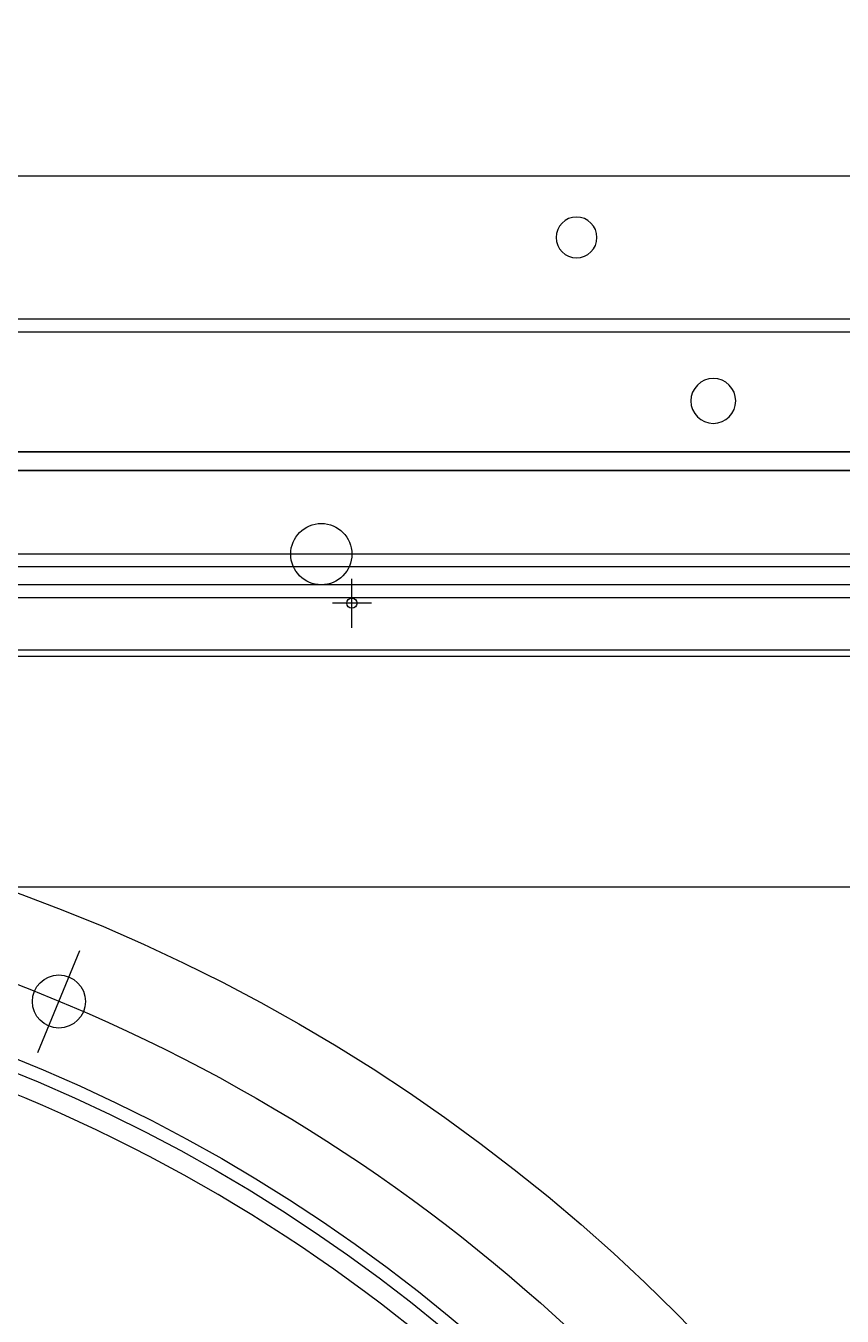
# Model space of a CAD drawing. Header units: millimetres. Extents: x 89450 to 753248, y -530175 to 1209785.
# Drawn here: x 272390.3 to 272590.2, y -165130.4 to -164814.6 of the extents above; entities that cross this region are included whole.
import ezdxf

# ---------------------------------------------------------------- set-up
doc = ezdxf.new("R2010")
doc.units = ezdxf.units.MM
doc.header["$LTSCALE"] = 150
doc.linetypes.add('CENTER', pattern=[50.8, 31.75, -6.35, 6.35, -6.35])
doc.layers.add('------00 Load Bank', color=3, linetype='Continuous')

# ---------------------------------------------------------------- blocks, each defined once
blk = doc.blocks.new('A$Cd768ecee')
at = {"color": 0}
for p, q in [((0, 1180), (1180, 1180)), ((35, 1145), (1145, 1145)), ((38.2, 1141.8), (1141.8, 1141.8)), ((100, 1080), (1080, 1080)), ((103.2, 1076.8), (1076.8, 1076.8))]:
    blk.add_line(p, q, dxfattribs=at)
for centre, radius in [((302.5, 1165), 5), ((269, 1125), 5.5)]:
    blk.add_circle(centre, radius, dxfattribs=at)
blk = doc.blocks.new('A$Ca2785acc')
at = {"color": 0}
for p, q in [((985, 35), (0, 35)), ((983.4, 33.4), (1.6, 33.4)), ((260, 28), (260, 16)), ((985, 13), (0, 13))]:
    blk.add_line(p, q, dxfattribs=at)
at = {"color": 0, "linetype": 'CENTER'}
blk.add_line((255.2, 22), (264.8, 22), dxfattribs=at)
at = {"color": 0}
blk.add_circle((260, 22), 1.25, dxfattribs=at)
blk = doc.blocks.new('A$C02650c35')
at = {"color": 0}
for p, q in [((4.5, 1065), (4.5, 24.5)), ((4.5, 24.5), (4.5, 1065)), ((0, 24.5), (0, 1060.5)), ((0, 24.5), (0, 1060.5)), ((0, 1055), (0, 30))]:
    blk.add_line(p, q, dxfattribs=at)
at = {"color": 0, "linetype": 'CENTER'}
for p, q in [((25, 1040), (25, 45)), ((146.94, 698.06), (122, 708.39))]:
    blk.add_line(p, q, dxfattribs=at)
at = {"color": 0}
for centre, radius in [((522.5, 542.5), 441), ((522.5, 542.5), 403), ((522.5, 542.5), 399.8), ((25, 767.5), 7.5), ((134.47, 703.23), 6.5), ((134.47, 703.23), 6.5)]:
    blk.add_circle(centre, radius, dxfattribs=at)
at = {"color": 0, "linetype": 'CENTER'}
blk.add_circle((522.5, 542.5), 420, dxfattribs=at)
blk.add_circle((522.5, 542.5), 420, dxfattribs=at)
at = {"color": 0}
blk.add_arc((522.5, 542.5), 395, 139.1258, 161.5122, dxfattribs=at)

msp = doc.modelspace()

# ---------------------------------------------------------------- linework, layer by layer
at = {"layer": '------00 Load Bank', "color": 161, "ltscale": 2, "elevation": 0}
msp.add_lwpolyline([(272742.66, -165025.36), (272742.66, -164593.05), (271732.66, -164593.05), (271732.66, -165025.36)], close=True, dxfattribs=at)

# ---------------------------------------------------------------- block references
at = {"layer": '------00 Load Bank', "color": 161, "xscale": -1}
msp.add_blockref('A$Cd768ecee', (272827.66, -166031.43), dxfattribs=at)
at = {"layer": '------00 Load Bank', "color": 161}
for name, p, rotation in [('A$C02650c35', (271695.16, -164918.93), 270), ('A$Ca2785acc', (272730.16, -164933.93), 180), ('A$Ca2785acc', (272730.16, -164933.93), 180)]:
    msp.add_blockref(name, p, dxfattribs=dict(at, rotation=rotation))

doc.saveas('drawing.dxf')
